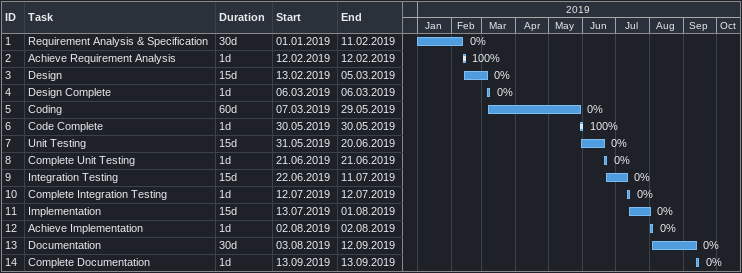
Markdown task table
| ID | Task | Duration | Start | Finish | % complete |
|---|---|---|---|---|---|
| 1 | Requirement Analysis & Specification | 30d | 2019-01-01 | 2019-02-11 | 0 |
| 2 | Achieve Requirement Analysis | 1d | 2019-02-12 | 2019-02-12 | 100 |
| 3 | Design | 15d | 2019-02-13 | 2019-03-05 | 0 |
| 4 | Design Complete | 1d | 2019-03-06 | 2019-03-06 | 0 |
| 5 | Coding | 60d | 2019-03-07 | 2019-05-29 | 0 |
| 6 | Code Complete | 1d | 2019-05-30 | 2019-05-30 | 100 |
| 7 | Unit Testing | 15d | 2019-05-31 | 2019-06-20 | 0 |
| 8 | Complete Unit Testing | 1d | 2019-06-21 | 2019-06-21 | 0 |
| 9 | Integration Testing | 15d | 2019-06-22 | 2019-07-11 | 0 |
| 10 | Complete Integration Testing | 1d | 2019-07-12 | 2019-07-12 | 0 |
| 11 | Implementation | 15d | 2019-07-13 | 2019-08-01 | 0 |
| 12 | Achieve Implementation | 1d | 2019-08-02 | 2019-08-02 | 0 |
| 13 | Documentation | 30d | 2019-08-03 | 2019-09-12 | 0 |
| 14 | Complete Documentation | 1d | 2019-09-13 | 2019-09-13 | 0 |
